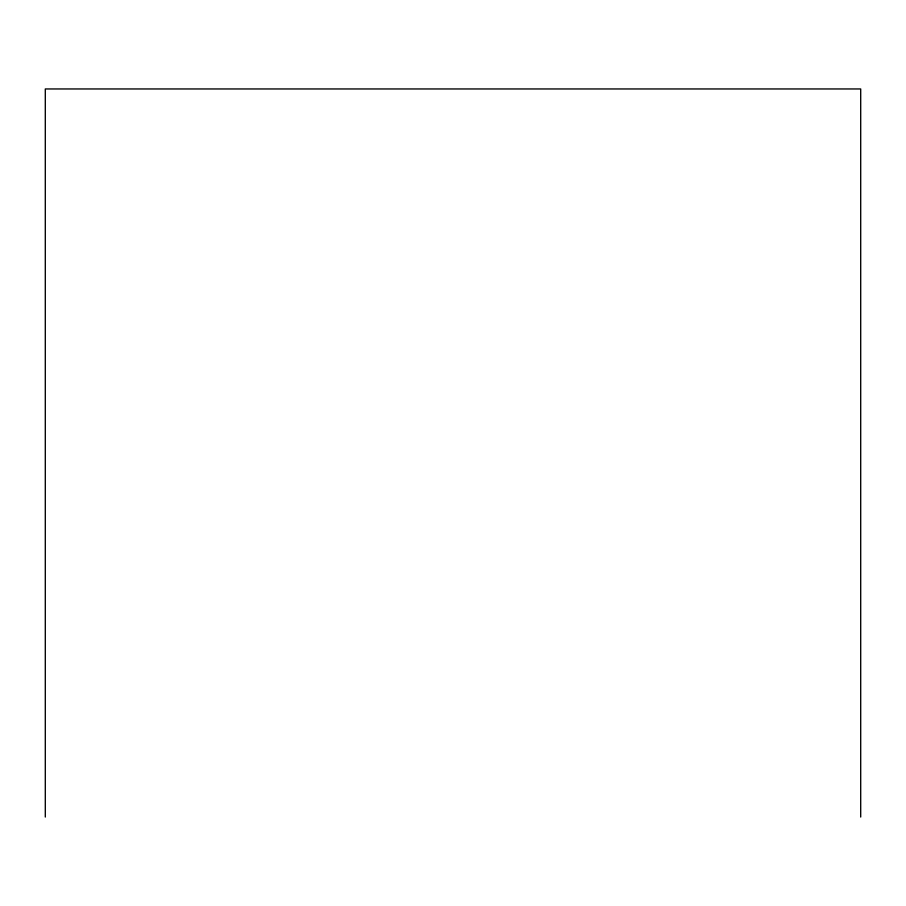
<?xml version="1.0" encoding="UTF-8"?>
<svg xmlns="http://www.w3.org/2000/svg" width="906" height="906" viewBox="0 0 906 906"><rect width="100%" height="100%" fill="white"/><g stroke="black" fill="none" stroke-linecap="round" stroke-linejoin="round"><path stroke-width="1.36" d="M860.7 817.042L860.7 88.958L45.3 88.958L45.3 817.042"/></g></svg>
